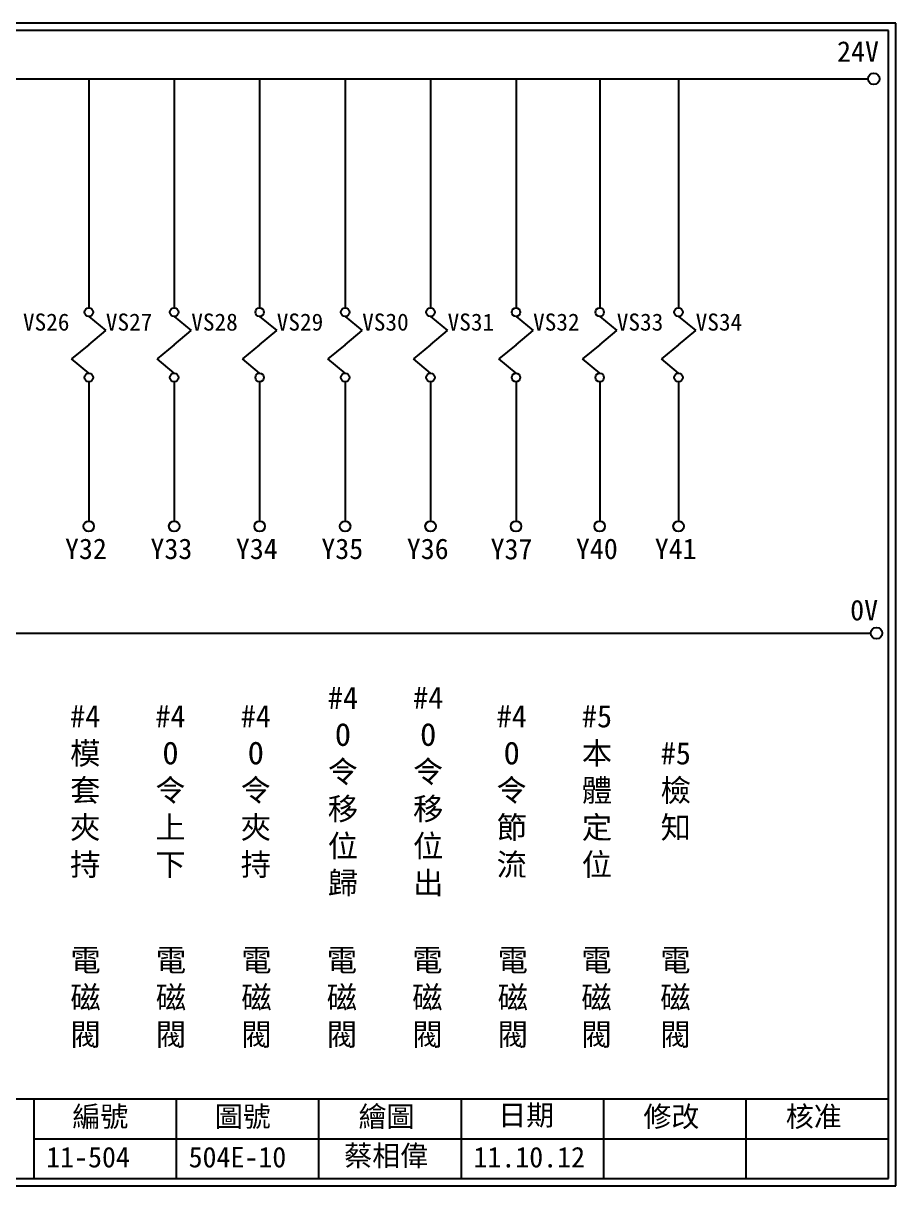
# Model space of a CAD drawing. Extents: x 926 to 1213, y 3 to 207.
# Drawn here: x 1059.6 to 1212.7, y 3 to 207 of the extents above; entities that cross this region are included whole.
import ezdxf

# ---------------------------------------------------------------- set-up
doc = ezdxf.new("R2010")
doc.units = 0
doc.layers.get('0').update_dxf_attribs({"linetype": 'CONTINUOUS'})
doc.layers.add('圖框層', color=7, linetype='CONTINUOUS')
doc.layers.add('標尺寸層', color=3, linetype='CONTINUOUS')
doc.styles.add('CNS', font='romanc.shx', dxfattribs={"bigfont": 'chineset.shx'})
doc.styles.add('STSL', font='KAIU.TTF')

msp = doc.modelspace()

# ---------------------------------------------------------------- linework, layer by layer
for centre in [(1208.88, 197.22), (1209.36, 99.96)]:
    msp.add_circle(centre, 1)
at = {"layer": '圖框層', "color": 7}
for p, q in [((1212.74, 206.97), (925.74, 206.97)), ((1212.74, 3), (1212.74, 206.97)), ((1211.49, 205.72), (926.99, 205.72)), ((1211.49, 4.25), (1211.49, 205.72)), ((926.99, 18.25), (1211.49, 18.25)), ((1061.49, 4.25), (1061.49, 18.25)), ((1086.49, 4.25), (1086.49, 18.25)), ((1111.49, 4.25), (1111.49, 18.25)), ((1136.49, 4.25), (1136.49, 18.25)), ((1161.49, 4.25), (1161.49, 18.25)), ((1186.49, 4.25), (1186.49, 18.25)), ((1061.49, 11.25), (1211.49, 11.25)), ((926.99, 4.25), (1211.49, 4.25)), ((925.74, 3), (1212.74, 3))]:
    msp.add_line(p, q, dxfattribs=at)
at = {"layer": '標尺寸層', "color": 7}
for p, q in [((930.28, 197.22), (1207.88, 197.22)), ((1071.08, 197.22), (1071.08, 157.03)), ((1086.08, 197.22), (1086.08, 157.03)), ((1101.08, 197.22), (1101.08, 157.03)), ((1116.08, 197.22), (1116.08, 157.03)), ((1131.08, 197.22), (1131.08, 157.03)), ((1146.08, 197.22), (1146.08, 157.03)), ((1160.77, 197.22), (1160.77, 157.03)), ((1174.61, 197.22), (1174.61, 157.03)), ((1071.08, 155.53), (1074.08, 153.04)), ((1086.08, 155.53), (1089.08, 153.04)), ((1101.08, 155.53), (1104.08, 153.04)), ((1116.08, 155.53), (1119.08, 153.04)), ((1131.08, 155.53), (1134.08, 153.04)), ((1146.08, 155.53), (1149.08, 153.04)), ((1160.77, 155.53), (1163.77, 153.04)), ((1174.61, 155.53), (1177.62, 153.04)), ((1071.08, 150.55), (1074.08, 153.04)), ((1086.08, 150.55), (1089.08, 153.04)), ((1101.08, 150.55), (1104.08, 153.04)), ((1116.08, 150.55), (1119.08, 153.04)), ((1131.08, 150.55), (1134.08, 153.04)), ((1146.08, 150.55), (1149.08, 153.04)), ((1160.77, 150.55), (1163.77, 153.04)), ((1174.61, 150.55), (1177.62, 153.04)), ((1071.08, 150.55), (1068.07, 148.06)), ((1086.08, 150.55), (1083.07, 148.06)), ((1101.08, 150.55), (1098.07, 148.06)), ((1116.08, 150.55), (1113.07, 148.06)), ((1131.08, 150.55), (1128.07, 148.06)), ((1146.08, 150.55), (1143.07, 148.06)), ((1160.77, 150.55), (1157.76, 148.06)), ((1174.61, 150.55), (1171.61, 148.06)), ((1071.08, 145.57), (1068.07, 148.06)), ((1086.08, 145.57), (1083.07, 148.06)), ((1101.08, 145.57), (1098.07, 148.06)), ((1116.08, 145.57), (1113.07, 148.06)), ((1131.08, 145.57), (1128.07, 148.06)), ((1146.08, 145.57), (1143.07, 148.06)), ((1160.77, 145.57), (1157.76, 148.06)), ((1174.61, 145.57), (1171.61, 148.06)), ((1071.08, 144.07), (1071.08, 119.62)), ((1086.08, 144.07), (1086.08, 119.62)), ((1101.08, 144.07), (1101.08, 119.62)), ((1116.08, 144.07), (1116.08, 119.62)), ((1131.08, 144.07), (1131.08, 119.62)), ((1146.08, 144.07), (1146.08, 119.62)), ((1160.77, 144.07), (1160.77, 119.62)), ((1174.61, 144.07), (1174.61, 119.62)), ((930.49, 99.96), (1208.36, 99.96))]:
    msp.add_line(p, q, dxfattribs=at)
for centre, radius in [((1071.08, 156.28), 0.751), ((1086.08, 156.28), 0.751), ((1101.08, 156.28), 0.751), ((1116.08, 156.28), 0.751), ((1131.08, 156.28), 0.751), ((1146.08, 156.28), 0.751), ((1160.77, 156.28), 0.751), ((1174.61, 156.28), 0.751), ((1071.08, 144.82), 0.751), ((1086.08, 144.82), 0.751), ((1101.08, 144.82), 0.751), ((1116.08, 144.82), 0.751), ((1131.08, 144.82), 0.751), ((1146.08, 144.82), 0.751), ((1160.77, 144.82), 0.751), ((1174.61, 144.82), 0.751), ((1071.08, 118.7), 0.92), ((1086.08, 118.7), 0.92), ((1101.08, 118.7), 0.92), ((1116.08, 118.7), 0.92), ((1131.08, 118.7), 0.92), ((1146.08, 118.7), 0.92), ((1160.77, 118.7), 0.92), ((1174.61, 118.7), 0.92)]:
    msp.add_circle(centre, radius, dxfattribs=at)

# ---------------------------------------------------------------- texts
at = {"layer": '圖框層', "color": 4, "style": 'STSL'}
for s, height, p in [('24V', 3.6, (1202.44, 200.22)), ('VS26', 3, (1059.53, 153.04)), ('VS27', 3, (1074.08, 153.04)), ('VS28', 3, (1089.08, 153.04)), ('VS29', 3, (1104.08, 153.04)), ('VS30', 3, (1119.08, 153.04)), ('VS31', 3, (1134.08, 153.04)), ('VS32', 3, (1149.08, 153.04)), ('VS33', 3, (1163.77, 153.04)), ('VS34', 3, (1177.62, 153.04)), ('Y32', 3.6, (1066.91, 112.96)), ('Y33', 3.6, (1081.91, 112.96)), ('Y34', 3.6, (1096.91, 112.96)), ('Y35', 3.6, (1111.91, 112.96)), ('Y36', 3.6, (1126.91, 112.96)), ('Y37', 3.6, (1141.62, 112.91)), ('Y40', 3.6, (1156.6, 112.96)), ('Y41', 3.6, (1170.44, 112.96)), ('0V', 3.6, (1204.74, 102.2)), ('編號', 3.6, (1068.21, 13.34)), ('圖號', 3.6, (1093.21, 13.34)), ('繪圖', 3.6, (1118.44, 13.34)), ('日期', 3.6, (1142.96, 13.59)), ('修改', 3.6, (1168.44, 13.34)), ('核准', 3.6, (1193.44, 13.34)), ('蔡相偉', 3.6, (1115.93, 6.47)), ('11-504', 3.6, (1063.61, 6.22)), ('504E-10', 3.6, (1088.61, 6.22)), ('11.10.12', 3.6, (1138.61, 6.22))]:
    msp.add_text(s, height=height, dxfattribs=at).set_placement(p)
at = {"layer": '標尺寸層', "color": 7, "char_height": 3.9, "attachment_point": 5, "style": 'CNS'}
for s, insert, width in [('{\\fDFKai-SB|b0|i0|c136|p65;#4\\PO令移位歸}', (1115.7, 72.17), 2.8481), ('{\\fDFKai-SB|b0|i0|c136|p65;#4\\PO令移位出}', (1130.67, 72.17), 2.8481), ('{\\fDFKai-SB|b0|i0|c136|p65;#4\\P模套夾持}', (1070.46, 72.17), 2.8481), ('{\\fDFKai-SB|b0|i0|c136|p65;#4\\PO令上下}', (1085.43, 72.17), 2.8481), ('{\\fDFKai-SB|b0|i0|c136|p65;#4\\PO令夾持}', (1100.41, 72.17), 2.8481), ('{\\fDFKai-SB|b0|i0|c136|p65;#4\\PO令節流}', (1145.33, 72.17), 2.8481), ('{\\fDFKai-SB|b0|i0|c136|p65;#5本體定位}', (1160.29, 72.17), 2.8481), ('{\\fDFKai-SB|b0|i0|c136|p65;#5檢知}', (1174.13, 72.17), 2.8481), ('{\\fDFKai-SB|b0|i0|c136|p65;電磁閥}', (1070.52, 35.84), 8.6627), ('{\\fDFKai-SB|b0|i0|c136|p65;電磁閥}', (1085.52, 35.84), 8.6627), ('{\\fDFKai-SB|b0|i0|c136|p65;電磁閥}', (1100.52, 35.84), 8.6627), ('{\\fDFKai-SB|b0|i0|c136|p65;電磁閥}', (1115.52, 35.84), 8.6627), ('{\\fDFKai-SB|b0|i0|c136|p65;電磁閥}', (1130.52, 35.84), 8.6627), ('{\\fDFKai-SB|b0|i0|c136|p65;電磁閥}', (1145.52, 35.84), 8.6627), ('{\\fDFKai-SB|b0|i0|c136|p65;電磁閥}', (1160.21, 35.84), 8.6627), ('{\\fDFKai-SB|b0|i0|c136|p65;電磁閥}', (1174.06, 35.84), 8.6627)]:
    msp.add_mtext(s, dxfattribs=dict(at, insert=insert, width=width))

doc.saveas('drawing.dxf')
